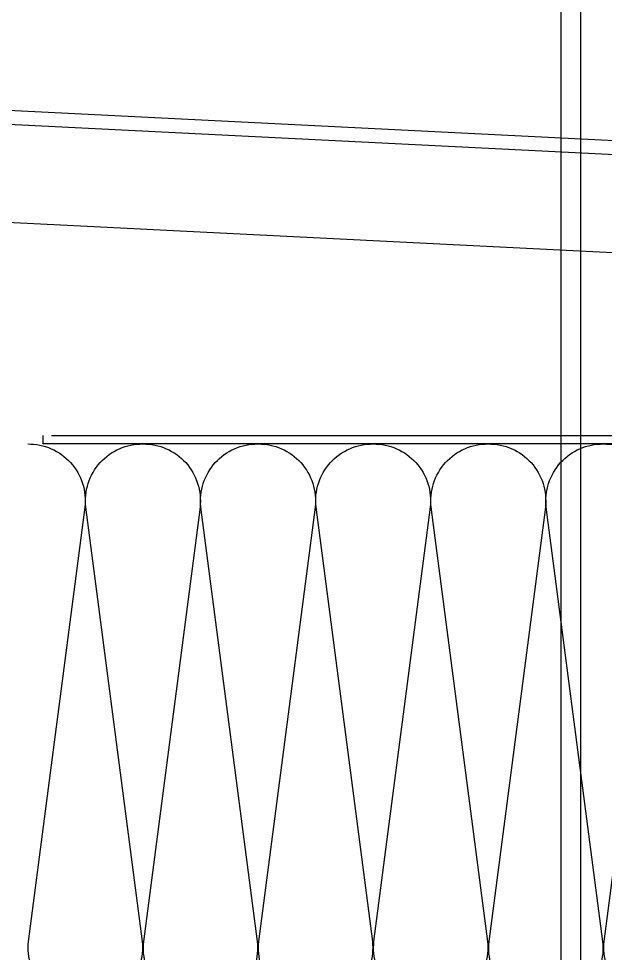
# Model space of a CAD drawing. Extents: x 6843040 to 15500510, y -6507076 to -4940511.
# Drawn here: x 7683248.5 to 7683353.3, y -6153724.7 to -6153558 of the extents above; entities that cross this region are included whole.
import ezdxf

# ---------------------------------------------------------------- set-up
doc = ezdxf.new("R2010")
doc.units = 0
doc.header["$LTSCALE"] = 1000
doc.header["$MEASUREMENT"] = 0
doc.linetypes.add('HIDDEN', pattern=[0.375, 0.25, -0.125])
for name, color, linetype in [('GC', 3, 'Continuous'), ('LT-dim 1', 3, 'Continuous'), ('LT-Fill-密封胶', 113, 'Continuous'), ('LT-中线', 6, 'Continuous'), ('LT-铝板', 31, 'Continuous'), ('批荡层', 213, 'Continuous')]:
    doc.layers.add(name, color=color, linetype=linetype)

# ---------------------------------------------------------------- blocks, each defined once
blk = doc.blocks.new('LT-BLK-20240912105751', base_point=(-5244677.708232624, -274868.6524812084))
at = {"layer": 'LT-铝板'}
for points in [[(-5245138.708214985, -274825.4723954871), (-5245138.708214985, -274805.4474110926), (-5244652.708232624, -274829.7474102107), (-5244652.708232624, -274898.884323296), (-5244672.708232624, -274898.884323296)], [(-5245136.208214985, -274825.5973954871), (-5245136.208214985, -274808.075534142), (-5244655.208232624, -274832.1255332601), (-5244655.208232624, -274896.384323296), (-5244672.708232624, -274896.384323296)]]:
    blk.add_lwpolyline(points, dxfattribs=at)
at = {"layer": '批荡层', "color": 8}
blk.add_lwpolyline([(-5245138.708214985, -274825.4723954871), (-5244672.708232624, -274848.7723946052), (-5244672.708232624, -274898.884323296)], dxfattribs=at)

msp = doc.modelspace()

# ---------------------------------------------------------------- linework, layer by layer
at = {"layer": 'GC', "color": 8, "linetype": 'HIDDEN', "ltscale": 20}
msp.add_line((7683345.42675539, -6156083.889312535), (7683345.426755388, -6153466.512499955), dxfattribs=at)
at = {"layer": 'LT-dim 1', "extrusion": (0, 1.224646799147353e-16, -1), "elevation": -7.610285264466888e-10}
msp.add_lwpolyline([(-7683250.17654835, -6153633.88963366, 0.4517179999967216), (-7683260.372432842, -6153645.149593661), (-7683250.25845484, -6153722.62963366, -0.451718), (-7683260.454326176, -6153733.88963366, -0.451718), (-7683270.65021067, -6153722.62963366), (-7683260.53621951, -6153645.149593661, 0.451718), (-7683270.732104002, -6153633.88963366, 0.451718), (-7683280.927988497, -6153645.149593661), (-7683270.814010493, -6153722.62963366, -0.451718), (-7683281.009881831, -6153733.88963366, -0.451718), (-7683291.205766323, -6153722.62963366), (-7683281.091775163, -6153645.149593661, 0.451718), (-7683291.287659657, -6153633.88963366, 0.451718), (-7683301.483544149, -6153645.149593661), (-7683291.369566145, -6153722.62963366, -0.451718), (-7683301.565437484, -6153733.88963366, -0.451718), (-7683311.761321976, -6153722.62963366), (-7683301.647330816, -6153645.149593661, 0.451718), (-7683311.84321531, -6153633.88963366, 0.451718), (-7683322.039099804, -6153645.149593661), (-7683311.9251218, -6153722.62963366, -0.451718), (-7683322.120993136, -6153733.88963366, -0.451718), (-7683332.316877631, -6153722.62963366), (-7683322.202886471, -6153645.149593661, 0.451718), (-7683332.398770965, -6153633.88963366, 0.451718), (-7683342.594655457, -6153645.149593661), (-7683332.480677453, -6153722.62963366, -0.451718), (-7683342.676548789, -6153733.88963366, -0.451718), (-7683352.872433283, -6153722.62963366), (-7683342.758442125, -6153645.149593661, 0.451718), (-7683352.954326618, -6153633.88963366, 0.451718), (-7683363.15021111, -6153645.149593661), (-7683353.036233108, -6153722.62963366, -0.451718), (-7683363.232104444, -6153733.88963366, -0.451718)], format="xyb", dxfattribs=at)
at = {"layer": 'LT-中线'}
for points in [[(7683434.926737797, -6153633.889315859), (7683252.925947952, -6153633.889315885), (7683252.925947952, -6153632.389315878)], [(7683254.425947952, -6153632.389315878), (7683434.926737755, -6153632.38931592)]]:
    msp.add_lwpolyline(points, dxfattribs=at)
at = {"layer": 'LT-铝板'}
msp.add_line((7683348.92675539, -6156083.889312535), (7683348.92675539, -6153466.512499955), dxfattribs=at)

# ---------------------------------------------------------------- next in the draw order: block references
at = {"layer": 'LT-Fill-密封胶', "ltscale": 1000}
msp.add_blockref('LT-BLK-20240912105751', (7683634.926737755, -6153633.889315872), dxfattribs=at)

# ---------------------------------------------------------------- next in the draw order: linework, layer by layer
at = {"layer": 'GC', "color": 8, "linetype": 'HIDDEN', "ltscale": 20}
for p, q in [((7683345.42675539, -6156083.889312534), (7683345.426755388, -6153466.512499955)), ((7683345.431873722, -6156083.889312536), (7683345.43187372, -6153466.512499956)), ((7683345.431873722, -6156083.889312535), (7683345.43187372, -6153466.512499955))]:
    msp.add_line(p, q, dxfattribs=at)
at = {"layer": 'LT-铝板'}
for p, q in [((7683348.92675539, -6156083.889312534), (7683348.92675539, -6153466.512499955)), ((7683348.931873722, -6156083.889312536), (7683348.931873722, -6153466.512499956)), ((7683348.931873722, -6156083.889312535), (7683348.931873722, -6153466.512499955))]:
    msp.add_line(p, q, dxfattribs=at)

doc.saveas('drawing.dxf')
